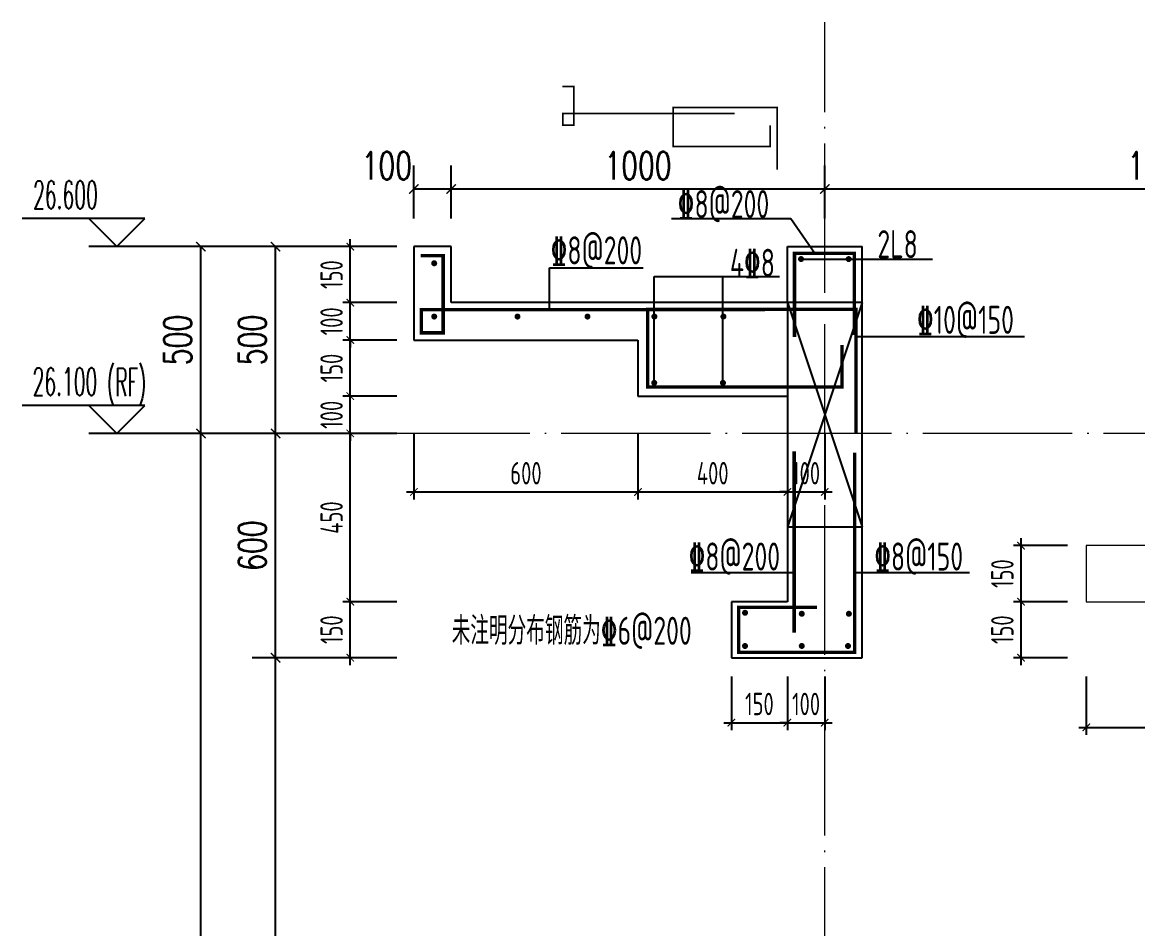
# Model space of a CAD drawing. Extents: x -668857 to 154266, y -275694 to 291306.
# Drawn here: x 8653 to 11639, y 162274 to 164699 of the extents above; entities that cross this region are included whole.
import ezdxf

# ---------------------------------------------------------------- set-up
doc = ezdxf.new("R2010")
doc.units = 0
doc.header["$LTSCALE"] = 1000
doc.linetypes.add('DOTE', pattern=[2.42, 2, -0.2, 0.02, -0.2])
doc.layers.get('0').update_dxf_attribs({"linetype": 'CONTINUOUS'})
doc.layers.get('DEFPOINTS').update_dxf_attribs({"linetype": 'CONTINUOUS'})
for name, color, linetype in [('DIM', 2, 'CONTINUOUS'), ('DIM_ELEV', 3, 'CONTINUOUS'), ('PUB_DIM', 3, 'CONTINUOUS'), ('PUB_TEXT', 2, 'CONTINUOUS'), ('REIN', 6, 'CONTINUOUS'), ('S-大样-砼线', 7, 'CONTINUOUS'), ('S-引出线', 40, 'CONTINUOUS'), ('TEXT', 2, 'CONTINUOUS'), ('WALL', 5, 'CONTINUOUS'), ('配箍校核', 34, 'CONTINUOUS')]:
    doc.layers.add(name, color=color, linetype=linetype)
doc.layers.add('DOTE', color=19, linetype='DOTE', lineweight=9)
doc.layers.add('立面-普通轮廓', color=7, linetype='CONTINUOUS', lineweight=18)
doc.styles.add('_TCH_DIM', font='SIMPLEX.shx', dxfattribs={"width": 0.7, "bigfont": 'GBCBIG.shx'})
doc.styles.add('_TCH_DIM_T3', font='SIMPLEX', dxfattribs={"width": 0.705882, "bigfont": 'GBCBIG'})
doc.styles.add('TSSD_DIMENSION', font='Tssdeng.shx', dxfattribs={"width": 0.7, "bigfont": 'tssdchn.shx'})
doc.styles.add('TSSD_REIN', font='tssdeng.shx', dxfattribs={"width": 0.7, "height": 300, "bigfont": 'tssdchn.shx'})
doc.styles.add('w', font='tssdeng.shx', dxfattribs={"width": 0.8, "bigfont": 'tssdchn.shx'})
doc.dimstyles.new('_TCH_ARCH&&25', dxfattribs={"dimtxt": 74.375, "dimasz": 25, "dimexe": 62.5, "dimexo": 75, "dimgap": 25, "dimtad": 1, "dimdec": 0, "dimzin": 0, "dimdsep": 46, "dimtxsty": '_TCH_DIM_T3', "dimblk": 'ARCHTICK', "dimcen": 0.09, "dimclrt": 7, "dimazin": 0, "dimtfac": 1, "dimtdec": 0, "dimtix": 1, "dimtmove": 2, "dimatfit": 3, "dimldrblk": 'ARCHTICK', "dimfxl": 0, "dimtolj": 1, "dimtzin": 0, "dimarcsym": 0})
doc.dimstyles.new('TSSD_20_20', dxfattribs={"dimtxt": 60, "dimasz": 20, "dimexe": 20, "dimexo": 50, "dimgap": 20, "dimtad": 1, "dimdec": 0, "dimzin": 0, "dimdsep": 46, "dimtxsty": 'TSSD_DIMENSION', "dimblk": 'ARCHTICK', "dimblk1": 'ARCHTICK', "dimblk2": 'ARCHTICK', "dimcen": 0, "dimdle": 20, "dimclrt": 7, "dimadec": 0, "dimazin": 0, "dimtfac": 1, "dimtdec": 0, "dimtix": 1, "dimtmove": 2, "dimatfit": 3, "dimfxl": 0, "dimtolj": 1, "dimtzin": 0, "dimarcsym": 0})

# ---------------------------------------------------------------- blocks, each defined once
blk = doc.blocks.new('_ArchTick')
at = {"color": 0, "linetype": 'ByBlock', "const_width": 0.15}
blk.add_lwpolyline([(-0.5, -0.5), (0.5, 0.5)], dxfattribs=at)
blk = doc.blocks.new('*D2566')
at = {"layer": 'DEFPOINTS', "color": 0}
for p in [(11501.7, 162999), (12501.7, 162999), (12501.7, 162812.8)]:
    blk.add_point(p, dxfattribs=at)
at = {"layer": 'DIM', "color": 0, "lineweight": -2}
for p, q in [((11501.7, 162949), (11501.7, 162792.8)), ((12501.7, 162949), (12501.7, 162792.8)), ((11481.7, 162812.8), (12521.7, 162812.8))]:
    blk.add_line(p, q, dxfattribs=at)
at = {"layer": 'DIM', "color": 0, "lineweight": -2, "xscale": 20, "yscale": 20, "zscale": 20}
for p, rotation in [((11501.7, 162812.8), 180.0002551306389), ((12501.7, 162812.8), 0.0002551306388949796)]:
    blk.add_blockref('_ArchTick', p, dxfattribs=dict(at, rotation=rotation))
at = {"layer": 'DIM', "color": 7, "insert": (12001.7, 162862.8), "char_height": 60, "attachment_point": 5, "rotation": 0.0003, "style": 'TSSD_DIMENSION'}
blk.add_mtext('\\A1;1000', dxfattribs=at)
blk = doc.blocks.new('*D2568')
at = {"layer": 'DEFPOINTS', "color": 0}
for p in [(11327.1, 163299), (11501.7, 163299), (11501.7, 163149)]:
    blk.add_point(p, dxfattribs=at)
at = {"layer": 'DIM', "color": 0, "lineweight": -2}
for p, q in [((11451.7, 163299), (11307.1, 163299)), ((11327.1, 163129), (11327.1, 163319)), ((11451.7, 163149), (11307.1, 163149))]:
    blk.add_line(p, q, dxfattribs=at)
at = {"layer": 'DIM', "color": 0, "lineweight": -2, "xscale": 20, "yscale": 20, "zscale": 20}
for p, rotation in [((11327.1, 163299), 90), ((11327.1, 163149), 270)]:
    blk.add_blockref('_ArchTick', p, dxfattribs=dict(at, rotation=rotation))
at = {"layer": 'DIM', "color": 7, "insert": (11277.1, 163224), "char_height": 60, "attachment_point": 5, "rotation": 90, "style": 'TSSD_DIMENSION'}
blk.add_mtext('\\A1;150', dxfattribs=at)
blk = doc.blocks.new('*D2569')
at = {"layer": 'DEFPOINTS', "color": 0}
for p in [(11327.1, 163149), (11501.7, 163149), (11501.7, 162999)]:
    blk.add_point(p, dxfattribs=at)
at = {"layer": 'DIM', "color": 0, "lineweight": -2}
for p, q in [((11451.7, 163149), (11307.1, 163149)), ((11327.1, 162979), (11327.1, 163169)), ((11451.7, 162999), (11307.1, 162999))]:
    blk.add_line(p, q, dxfattribs=at)
at = {"layer": 'DIM', "color": 0, "lineweight": -2, "xscale": 20, "yscale": 20, "zscale": 20}
for p, rotation in [((11327.1, 163149), 90), ((11327.1, 162999), 270)]:
    blk.add_blockref('_ArchTick', p, dxfattribs=dict(at, rotation=rotation))
at = {"layer": 'DIM', "color": 7, "insert": (11277.1, 163074), "char_height": 60, "attachment_point": 5, "rotation": 90, "style": 'TSSD_DIMENSION'}
blk.add_mtext('\\A1;150', dxfattribs=at)
blk = doc.blocks.new('*D3236')
at = {"layer": 'DEFPOINTS', "color": 0}
for p in [(10551.7, 162999), (10701.7, 162999), (10701.7, 162825.3)]:
    blk.add_point(p, dxfattribs=at)
at = {"layer": 'DIM', "color": 0, "lineweight": -2}
for p, q in [((10551.7, 162949), (10551.7, 162805.3)), ((10701.7, 162949), (10701.7, 162805.3)), ((10531.7, 162825.3), (10721.7, 162825.3))]:
    blk.add_line(p, q, dxfattribs=at)
at = {"layer": 'DIM', "color": 0, "lineweight": -2, "xscale": 20, "yscale": 20, "zscale": 20, "rotation": 180}
blk.add_blockref('_ArchTick', (10551.7, 162825.3), dxfattribs=at)
at = {"layer": 'DIM', "color": 0, "lineweight": -2, "xscale": 20, "yscale": 20, "zscale": 20}
blk.add_blockref('_ArchTick', (10701.7, 162825.3), dxfattribs=at)
at = {"layer": 'DIM', "color": 7, "insert": (10626.7, 162875.3), "char_height": 60, "attachment_point": 5, "style": 'TSSD_DIMENSION'}
blk.add_mtext('\\A1;150', dxfattribs=at)
blk = doc.blocks.new('*D3237')
at = {"layer": 'DEFPOINTS', "color": 0}
for p in [(10701.7, 162999), (10801.7, 162999), (10801.7, 162825.3)]:
    blk.add_point(p, dxfattribs=at)
at = {"layer": 'DIM', "color": 0, "lineweight": -2}
for p, q in [((10701.7, 162949), (10701.7, 162805.3)), ((10801.7, 162949), (10801.7, 162805.3)), ((10701.7, 162825.3), (10681.7, 162825.3)), ((10701.7, 162825.3), (10801.7, 162825.3)), ((10801.7, 162825.3), (10821.7, 162825.3))]:
    blk.add_line(p, q, dxfattribs=at)
at = {"layer": 'DIM', "color": 0, "lineweight": -2, "xscale": 20, "yscale": 20, "zscale": 20}
blk.add_blockref('_ArchTick', (10701.7, 162825.3), dxfattribs=at)
at = {"layer": 'DIM', "color": 0, "lineweight": -2, "xscale": 20, "yscale": 20, "zscale": 20, "rotation": 180}
blk.add_blockref('_ArchTick', (10801.7, 162825.3), dxfattribs=at)
at = {"layer": 'DIM', "color": 7, "insert": (10751.7, 162875.3), "char_height": 60, "attachment_point": 5, "style": 'TSSD_DIMENSION'}
blk.add_mtext('\\A1;100', dxfattribs=at)
blk = doc.blocks.new('*D3238')
at = {"layer": 'DEFPOINTS', "color": 0}
for p in [(9801.7, 164253.2), (9701.7, 164099), (9801.7, 164099)]:
    blk.add_point(p, dxfattribs=at)
at = {"layer": 'PUB_DIM', "color": 0, "lineweight": -2}
for p, q in [((9701.7, 164174), (9701.7, 164315.7)), ((9801.7, 164174), (9801.7, 164315.7)), ((9701.7, 164253.2), (9801.7, 164253.2))]:
    blk.add_line(p, q, dxfattribs=at)
at = {"layer": 'PUB_DIM', "color": 0, "lineweight": -2, "xscale": 25, "yscale": 25, "zscale": 25, "rotation": 180}
blk.add_blockref('_ArchTick', (9701.7, 164253.2), dxfattribs=at)
at = {"layer": 'PUB_DIM', "color": 0, "lineweight": -2, "xscale": 25, "yscale": 25, "zscale": 25}
blk.add_blockref('_ArchTick', (9801.7, 164253.2), dxfattribs=at)
at = {"layer": 'PUB_DIM', "color": 7, "insert": (9629.3, 164315.4), "char_height": 74.38, "attachment_point": 5, "style": '_TCH_DIM_T3'}
blk.add_mtext('\\A1;100', dxfattribs=at)
blk = doc.blocks.new('*D3239')
at = {"layer": 'DEFPOINTS', "color": 0}
for p in [(10801.7, 164253.2), (9801.7, 164099), (10801.7, 164099)]:
    blk.add_point(p, dxfattribs=at)
at = {"layer": 'PUB_DIM', "color": 0, "lineweight": -2}
for p, q in [((9801.7, 164174), (9801.7, 164315.7)), ((10801.7, 164174), (10801.7, 164315.7)), ((9801.7, 164253.2), (10801.7, 164253.2))]:
    blk.add_line(p, q, dxfattribs=at)
at = {"layer": 'PUB_DIM', "color": 0, "lineweight": -2, "xscale": 25, "yscale": 25, "zscale": 25, "rotation": 180}
blk.add_blockref('_ArchTick', (9801.7, 164253.2), dxfattribs=at)
at = {"layer": 'PUB_DIM', "color": 0, "lineweight": -2, "xscale": 25, "yscale": 25, "zscale": 25}
blk.add_blockref('_ArchTick', (10801.7, 164253.2), dxfattribs=at)
at = {"layer": 'PUB_DIM', "color": 7, "insert": (10301.7, 164315.4), "char_height": 74.38, "attachment_point": 5, "style": '_TCH_DIM_T3'}
blk.add_mtext('\\A1;1000', dxfattribs=at)
blk = doc.blocks.new('*D3240')
at = {"layer": 'DEFPOINTS', "color": 0}
for p in [(12601.7, 164253.2), (10801.7, 164099), (12601.7, 164099)]:
    blk.add_point(p, dxfattribs=at)
at = {"layer": 'PUB_DIM', "color": 0, "lineweight": -2}
for p, q in [((10801.7, 164174), (10801.7, 164315.7)), ((12601.7, 164174), (12601.7, 164315.7)), ((10801.7, 164253.2), (12601.7, 164253.2))]:
    blk.add_line(p, q, dxfattribs=at)
at = {"layer": 'PUB_DIM', "color": 0, "lineweight": -2, "xscale": 25, "yscale": 25, "zscale": 25, "rotation": 180}
blk.add_blockref('_ArchTick', (10801.7, 164253.2), dxfattribs=at)
at = {"layer": 'PUB_DIM', "color": 0, "lineweight": -2, "xscale": 25, "yscale": 25, "zscale": 25}
blk.add_blockref('_ArchTick', (12601.7, 164253.2), dxfattribs=at)
at = {"layer": 'PUB_DIM', "color": 7, "insert": (11701.7, 164315.4), "char_height": 74.38, "attachment_point": 5, "style": '_TCH_DIM_T3'}
blk.add_mtext('\\A1;1800', dxfattribs=at)
blk = doc.blocks.new('*D3241')
at = {"layer": 'DEFPOINTS', "color": 0}
for p in [(9701.7, 163649), (10301.7, 163649), (10301.7, 163442.6)]:
    blk.add_point(p, dxfattribs=at)
at = {"layer": 'DIM', "color": 0, "lineweight": -2}
for p, q in [((9701.7, 163599), (9701.7, 163422.6)), ((10301.7, 163599), (10301.7, 163422.6)), ((9681.7, 163442.6), (10321.7, 163442.6))]:
    blk.add_line(p, q, dxfattribs=at)
at = {"layer": 'DIM', "color": 0, "lineweight": -2, "xscale": 20, "yscale": 20, "zscale": 20, "rotation": 180}
blk.add_blockref('_ArchTick', (9701.7, 163442.6), dxfattribs=at)
at = {"layer": 'DIM', "color": 0, "lineweight": -2, "xscale": 20, "yscale": 20, "zscale": 20}
blk.add_blockref('_ArchTick', (10301.7, 163442.6), dxfattribs=at)
at = {"layer": 'DIM', "color": 7, "insert": (10001.7, 163492.6), "char_height": 60, "attachment_point": 5, "style": 'TSSD_DIMENSION'}
blk.add_mtext('\\A1;600', dxfattribs=at)
blk = doc.blocks.new('*D3242')
at = {"layer": 'DEFPOINTS', "color": 0}
for p in [(10301.7, 163649), (10701.7, 163649), (10701.7, 163442.6)]:
    blk.add_point(p, dxfattribs=at)
at = {"layer": 'DIM', "color": 0, "lineweight": -2}
for p, q in [((10301.7, 163599), (10301.7, 163422.6)), ((10701.7, 163599), (10701.7, 163422.6)), ((10281.7, 163442.6), (10721.7, 163442.6))]:
    blk.add_line(p, q, dxfattribs=at)
at = {"layer": 'DIM', "color": 0, "lineweight": -2, "xscale": 20, "yscale": 20, "zscale": 20, "rotation": 180}
blk.add_blockref('_ArchTick', (10301.7, 163442.6), dxfattribs=at)
at = {"layer": 'DIM', "color": 0, "lineweight": -2, "xscale": 20, "yscale": 20, "zscale": 20}
blk.add_blockref('_ArchTick', (10701.7, 163442.6), dxfattribs=at)
at = {"layer": 'DIM', "color": 7, "insert": (10501.7, 163492.6), "char_height": 60, "attachment_point": 5, "style": 'TSSD_DIMENSION'}
blk.add_mtext('\\A1;400', dxfattribs=at)
blk = doc.blocks.new('*D3243')
at = {"layer": 'DEFPOINTS', "color": 0}
for p in [(10701.7, 163649), (10801.7, 163649), (10801.7, 163442.6)]:
    blk.add_point(p, dxfattribs=at)
at = {"layer": 'DIM', "color": 0, "lineweight": -2}
for p, q in [((10701.7, 163599), (10701.7, 163422.6)), ((10801.7, 163599), (10801.7, 163422.6)), ((10701.7, 163442.6), (10681.7, 163442.6)), ((10701.7, 163442.6), (10801.7, 163442.6)), ((10801.7, 163442.6), (10821.7, 163442.6))]:
    blk.add_line(p, q, dxfattribs=at)
at = {"layer": 'DIM', "color": 0, "lineweight": -2, "xscale": 20, "yscale": 20, "zscale": 20}
blk.add_blockref('_ArchTick', (10701.7, 163442.6), dxfattribs=at)
at = {"layer": 'DIM', "color": 0, "lineweight": -2, "xscale": 20, "yscale": 20, "zscale": 20, "rotation": 180}
blk.add_blockref('_ArchTick', (10801.7, 163442.6), dxfattribs=at)
at = {"layer": 'DIM', "color": 7, "insert": (10751.7, 163492.6), "char_height": 60, "attachment_point": 5, "style": 'TSSD_DIMENSION'}
blk.add_mtext('\\A1;100', dxfattribs=at)
blk = doc.blocks.new('*D3246')
at = {"layer": 'DEFPOINTS', "color": 0}
for p in [(9531.5, 164099), (9706.1, 164099), (9706.1, 163949)]:
    blk.add_point(p, dxfattribs=at)
at = {"layer": 'DIM', "color": 0, "lineweight": -2}
for p, q in [((9531.5, 163929), (9531.5, 164119)), ((9656.1, 164099), (9511.5, 164099)), ((9656.1, 163949), (9511.5, 163949))]:
    blk.add_line(p, q, dxfattribs=at)
at = {"layer": 'DIM', "color": 0, "lineweight": -2, "xscale": 20, "yscale": 20, "zscale": 20}
for p, rotation in [((9531.5, 164099), 90), ((9531.5, 163949), 270)]:
    blk.add_blockref('_ArchTick', p, dxfattribs=dict(at, rotation=rotation))
at = {"layer": 'DIM', "color": 7, "insert": (9481.5, 164024), "char_height": 60, "attachment_point": 5, "rotation": 90, "style": 'TSSD_DIMENSION'}
blk.add_mtext('\\A1;150', dxfattribs=at)
blk = doc.blocks.new('*D3247')
at = {"layer": 'DEFPOINTS', "color": 0}
for p in [(9531.5, 163849), (9706.1, 163849), (9706.1, 163699)]:
    blk.add_point(p, dxfattribs=at)
at = {"layer": 'DIM', "color": 0, "lineweight": -2}
for p, q in [((9531.5, 163679), (9531.5, 163869)), ((9656.1, 163849), (9511.5, 163849)), ((9656.1, 163699), (9511.5, 163699))]:
    blk.add_line(p, q, dxfattribs=at)
at = {"layer": 'DIM', "color": 0, "lineweight": -2, "xscale": 20, "yscale": 20, "zscale": 20}
for p, rotation in [((9531.5, 163849), 90), ((9531.5, 163699), 270)]:
    blk.add_blockref('_ArchTick', p, dxfattribs=dict(at, rotation=rotation))
at = {"layer": 'DIM', "color": 7, "insert": (9481.5, 163774), "char_height": 60, "attachment_point": 5, "rotation": 90, "style": 'TSSD_DIMENSION'}
blk.add_mtext('\\A1;150', dxfattribs=at)
blk = doc.blocks.new('*D3248')
at = {"layer": 'DEFPOINTS', "color": 0}
for p in [(9531.5, 163699), (9706.1, 163699), (9706.1, 163599)]:
    blk.add_point(p, dxfattribs=at)
at = {"layer": 'DIM', "color": 0, "lineweight": -2}
for p, q in [((9531.5, 163699), (9531.5, 163719)), ((9656.1, 163699), (9511.5, 163699)), ((9531.5, 163599), (9531.5, 163699)), ((9656.1, 163599), (9511.5, 163599)), ((9531.5, 163599), (9531.5, 163579))]:
    blk.add_line(p, q, dxfattribs=at)
at = {"layer": 'DIM', "color": 0, "lineweight": -2, "xscale": 20, "yscale": 20, "zscale": 20}
for p, rotation in [((9531.5, 163699), 270), ((9531.5, 163599), 90)]:
    blk.add_blockref('_ArchTick', p, dxfattribs=dict(at, rotation=rotation))
at = {"layer": 'DIM', "color": 7, "insert": (9481.5, 163649), "char_height": 60, "attachment_point": 5, "rotation": 90, "style": 'TSSD_DIMENSION'}
blk.add_mtext('\\A1;100', dxfattribs=at)
blk = doc.blocks.new('*D3249')
at = {"layer": 'DEFPOINTS', "color": 0}
for p in [(9531.5, 163599), (9706.1, 163599), (9706.1, 163149)]:
    blk.add_point(p, dxfattribs=at)
at = {"layer": 'DIM', "color": 0, "lineweight": -2}
for p, q in [((9656.1, 163599), (9511.5, 163599)), ((9531.5, 163129), (9531.5, 163619)), ((9656.1, 163149), (9511.5, 163149))]:
    blk.add_line(p, q, dxfattribs=at)
at = {"layer": 'DIM', "color": 0, "lineweight": -2, "xscale": 20, "yscale": 20, "zscale": 20}
for p, rotation in [((9531.5, 163599), 90), ((9531.5, 163149), 270)]:
    blk.add_blockref('_ArchTick', p, dxfattribs=dict(at, rotation=rotation))
at = {"layer": 'DIM', "color": 7, "insert": (9481.5, 163374), "char_height": 60, "attachment_point": 5, "rotation": 90, "style": 'TSSD_DIMENSION'}
blk.add_mtext('\\A1;450', dxfattribs=at)
blk = doc.blocks.new('*D3250')
at = {"layer": 'DEFPOINTS', "color": 0}
for p in [(9531.5, 163149), (9706.1, 163149), (9706.1, 162999)]:
    blk.add_point(p, dxfattribs=at)
at = {"layer": 'DIM', "color": 0, "lineweight": -2}
for p, q in [((9656.1, 163149), (9511.5, 163149)), ((9531.5, 162979), (9531.5, 163169)), ((9656.1, 162999), (9511.5, 162999))]:
    blk.add_line(p, q, dxfattribs=at)
at = {"layer": 'DIM', "color": 0, "lineweight": -2, "xscale": 20, "yscale": 20, "zscale": 20}
for p, rotation in [((9531.5, 163149), 90), ((9531.5, 162999), 270)]:
    blk.add_blockref('_ArchTick', p, dxfattribs=dict(at, rotation=rotation))
at = {"layer": 'DIM', "color": 7, "insert": (9481.5, 163074), "char_height": 60, "attachment_point": 5, "rotation": 90, "style": 'TSSD_DIMENSION'}
blk.add_mtext('\\A1;150', dxfattribs=at)
blk = doc.blocks.new('*D3278')
at = {"layer": 'DEFPOINTS', "color": 0}
for p in [(9331.5, 162999), (9631.5, 162999), (9631.5, 161299)]:
    blk.add_point(p, dxfattribs=at)
at = {"layer": 'PUB_DIM', "color": 0, "lineweight": -2}
for p, q in [((9556.5, 162999), (9269, 162999)), ((9331.5, 161299), (9331.5, 162999)), ((9556.5, 161299), (9269, 161299))]:
    blk.add_line(p, q, dxfattribs=at)
at = {"layer": 'PUB_DIM', "color": 0, "lineweight": -2, "xscale": 25, "yscale": 25, "zscale": 25}
for p, rotation in [((9331.5, 162999), 90), ((9331.5, 161299), 270)]:
    blk.add_blockref('_ArchTick', p, dxfattribs=dict(at, rotation=rotation))
at = {"layer": 'PUB_DIM', "color": 7, "insert": (9269.3, 162149), "char_height": 74.38, "attachment_point": 5, "rotation": 90, "style": '_TCH_DIM_T3'}
blk.add_mtext('\\A1;1700', dxfattribs=at)
blk = doc.blocks.new('*D3279')
at = {"layer": 'DEFPOINTS', "color": 0}
for p in [(9331.5, 163599), (9631.5, 163599), (9631.5, 162999)]:
    blk.add_point(p, dxfattribs=at)
at = {"layer": 'PUB_DIM', "color": 0, "lineweight": -2}
for p, q in [((9556.5, 163599), (9269, 163599)), ((9331.5, 162999), (9331.5, 163599)), ((9556.5, 162999), (9269, 162999))]:
    blk.add_line(p, q, dxfattribs=at)
at = {"layer": 'PUB_DIM', "color": 0, "lineweight": -2, "xscale": 25, "yscale": 25, "zscale": 25}
for p, rotation in [((9331.5, 163599), 90), ((9331.5, 162999), 270)]:
    blk.add_blockref('_ArchTick', p, dxfattribs=dict(at, rotation=rotation))
at = {"layer": 'PUB_DIM', "color": 7, "insert": (9269.3, 163299), "char_height": 74.38, "attachment_point": 5, "rotation": 90, "style": '_TCH_DIM_T3'}
blk.add_mtext('\\A1;600', dxfattribs=at)
blk = doc.blocks.new('*D3280')
at = {"layer": 'DEFPOINTS', "color": 0}
for p in [(9331.5, 164099), (9631.5, 164099), (9631.5, 163599)]:
    blk.add_point(p, dxfattribs=at)
at = {"layer": 'PUB_DIM', "color": 0, "lineweight": -2}
for p, q in [((9556.5, 164099), (9269, 164099)), ((9331.5, 163599), (9331.5, 164099)), ((9556.5, 163599), (9269, 163599))]:
    blk.add_line(p, q, dxfattribs=at)
at = {"layer": 'PUB_DIM', "color": 0, "lineweight": -2, "xscale": 25, "yscale": 25, "zscale": 25}
for p, rotation in [((9331.5, 164099), 90), ((9331.5, 163599), 270)]:
    blk.add_blockref('_ArchTick', p, dxfattribs=dict(at, rotation=rotation))
at = {"layer": 'PUB_DIM', "color": 7, "insert": (9269.3, 163849), "char_height": 74.38, "attachment_point": 5, "rotation": 90, "style": '_TCH_DIM_T3'}
blk.add_mtext('\\A1;500', dxfattribs=at)
blk = doc.blocks.new('*D3287')
at = {"layer": 'DEFPOINTS', "color": 0}
for p in [(9131.5, 163599), (9631.5, 163599), (9631.5, 160699)]:
    blk.add_point(p, dxfattribs=at)
at = {"layer": 'PUB_DIM', "color": 0, "lineweight": -2}
for p, q in [((9556.5, 163599), (9069, 163599)), ((9131.5, 160699), (9131.5, 163599)), ((9556.5, 160699), (9069, 160699))]:
    blk.add_line(p, q, dxfattribs=at)
at = {"layer": 'PUB_DIM', "color": 0, "lineweight": -2, "xscale": 25, "yscale": 25, "zscale": 25}
for p, rotation in [((9131.5, 163599), 90), ((9131.5, 160699), 270)]:
    blk.add_blockref('_ArchTick', p, dxfattribs=dict(at, rotation=rotation))
at = {"layer": 'PUB_DIM', "color": 7, "insert": (9069.3, 162149), "char_height": 74.38, "attachment_point": 5, "rotation": 90, "style": '_TCH_DIM_T3'}
blk.add_mtext('\\A1;2900', dxfattribs=at)
blk = doc.blocks.new('*D3288')
at = {"layer": 'DEFPOINTS', "color": 0}
for p in [(9131.5, 164099), (9631.5, 164099), (9631.5, 163599)]:
    blk.add_point(p, dxfattribs=at)
at = {"layer": 'PUB_DIM', "color": 0, "lineweight": -2}
for p, q in [((9556.5, 164099), (9069, 164099)), ((9131.5, 163599), (9131.5, 164099)), ((9556.5, 163599), (9069, 163599))]:
    blk.add_line(p, q, dxfattribs=at)
at = {"layer": 'PUB_DIM', "color": 0, "lineweight": -2, "xscale": 25, "yscale": 25, "zscale": 25}
for p, rotation in [((9131.5, 164099), 90), ((9131.5, 163599), 270)]:
    blk.add_blockref('_ArchTick', p, dxfattribs=dict(at, rotation=rotation))
at = {"layer": 'PUB_DIM', "color": 7, "insert": (9069.3, 163849), "char_height": 74.38, "attachment_point": 5, "rotation": 90, "style": '_TCH_DIM_T3'}
blk.add_mtext('\\A1;500', dxfattribs=at)
blk = doc.blocks.new('A$C554E5645')
at = {"layer": 'REIN'}
for points in [[(382.1, 1518.4, 4.5, 4.5, 0), (412.4, 1518.4, 4.5, 4.5, 0), (412.4, 1415.2, 4.5, 4.5, 0), (383.2, 1415.2, 4.5, 4.5, 0), (383.2, 1446.3, 4.5, 4.5, 0), (843.2, 1446.3, 4.5, 4.5, 0)], [(2.2, 1065.9, 9, 9, 0), (62.7, 1065.9, 9, 9, 0), (62.7, 859.6, 9, 9, 0), (4.5, 859.6, 9, 9, 0), (4.5, 921.8, 9, 9, 0), (924.4, 921.8, 9, 9, 0)], [(1063.2, 125, 9, 9, 0), (854.1, 125, 9, 9, 0), (854.1, 4.5, 9, 9, 0), (1164.3, 4.5, 9, 9, 0), (1164.3, 539.4, 9, 9, 0)], [(1002.3, 542.3, 9, 9, 0), (1002.3, 57.2, 9, 9, 0)]]:
    blk.add_lwpolyline(points, format="xyseb", dxfattribs=at)
for points, const_width in [([(957.2, 1296.4), (957.2, 1462.6), (678, 1462.6), (678, 1358.4), (938.1, 1358.4), (938.1, 1414.8)], 4.5), ([(1168.1, 590.4), (1168.1, 922.8), (609.8, 922.8), (609.8, 714.5), (1130.1, 714.5), (1130.1, 827.2)], 9)]:
    blk.add_lwpolyline(points, dxfattribs=dict(at, const_width=const_width))
at = {"layer": 'REIN', "const_width": 8}
for points in [[(34.7, 1045.7, 1), (42.7, 1045.7, 1)], [(34.7, 903.2, 1), (42.7, 903.2, 1)], [(257.7, 903.2, 1), (265.7, 903.2, 1)], [(445.1, 903.2, 1), (453.1, 903.2, 1)], [(624.1, 903.2, 1), (632.1, 903.2, 1)], [(808.9, 903.2, 1), (816.9, 903.2, 1)], [(623.7, 725.8, 1), (631.7, 725.8, 1)], [(807.7, 725.8, 1), (815.7, 725.8, 1)], [(866.8, 110.6, 1), (874.8, 110.6, 1)], [(1018.7, 108, 1), (1026.7, 108, 1)], [(1144.8, 108, 1), (1152.8, 108, 1)], [(866.8, 21.8, 1), (874.8, 21.8, 1)], [(1018.7, 21.8, 1), (1026.7, 21.8, 1)], [(1142.4, 21.8, 1), (1150.4, 21.8, 1)]]:
    blk.add_lwpolyline(points, format="xyb", close=True, dxfattribs=at)
at = {"layer": 'S-大样-砼线'}
for p, q in [((984.3, 940.4), (1184.3, 340.3)), ((1184.3, 940.4), (984.3, 340.3))]:
    blk.add_line(p, q, dxfattribs=at)
blk.add_lwpolyline([(1184.3, 940.4), (984.3, 940.4), (984.3, 340.3), (1184.3, 340.3)], close=True, dxfattribs=at)
at = {"layer": 'S-引出线'}
for p, q in [((347.1, 921.8), (347.1, 1033.5)), ((347.1, 1033.5), (598.5, 1033.5)), ((627.7, 725.8), (627.7, 1010.5)), ((627.7, 1010.5), (963.3, 1010.5)), ((811.7, 725.8), (811.7, 1010.5)), ((726.4, 218.4), (1002.3, 218.4)), ((1164.3, 218.4), (1472, 218.4))]:
    blk.add_line(p, q, dxfattribs=at)
blk.add_lwpolyline([(1168.1, 849.5), (1619.3, 849.5)], dxfattribs=at)
at = {"layer": 'TEXT', "style": 'TSSD_REIN', "width": 0.7}
for s, p in [('%%1328@200', (350.3, 1042.7)), ('4%%1328', (830.4, 1009.4)), ('%%13210@150', (1331, 856.9)), ('%%1328@200', (719.6, 223.6)), ('%%1328@150', (1216.5, 223.6)), ('未注明分布钢筋为%%1326@200', (85.6, 25))]:
    blk.add_text(s, height=75, rotation=0, dxfattribs=at).set_placement(p)
blk = doc.blocks.new('20210901.10180835')
at = {"layer": 'REIN', "const_width": 9}
blk.add_lwpolyline([(206279.2, -26244.2), (206279.2, -26020.2), (206439.1, -26020.2), (206439.1, -26238.3)], dxfattribs=at)
at = {"layer": 'REIN', "const_width": 8}
for points in [[(206292.7, -26035.3, 1), (206300.7, -26035.3, 1)], [(206420.2, -26035.3, 1), (206428.2, -26035.3, 1)]]:
    blk.add_lwpolyline(points, format="xyb", close=True, dxfattribs=at)
at = {"layer": 'S-引出线'}
for p, q in [((206269.7, -25928), (205949.6, -25928)), ((206333.9, -26020.2), (206269.7, -25928)), ((206296.7, -26035.3), (206648.4, -26035.3))]:
    blk.add_line(p, q, dxfattribs=at)
at = {"layer": 'TEXT', "color": 1, "style": 'w', "width": 0.7}
blk.add_text('%%1328@200', height=75, rotation=0, dxfattribs=at).set_placement((205966.5, -25925.8))
at = {"layer": 'TEXT', "style": 'w', "width": 0.7}
blk.add_text('2L8', height=75, rotation=0, dxfattribs=at).set_placement((206501.2, -26032.9))
blk = doc.blocks.new('*D3422')
at = {"layer": 'DEFPOINTS', "color": 0}
for p in [(9531.5, 163949), (9706.1, 163949), (9706.1, 163849)]:
    blk.add_point(p, dxfattribs=at)
at = {"layer": 'DIM', "color": 0, "lineweight": -2}
for p, q in [((9531.5, 163949), (9531.5, 163969)), ((9656.1, 163949), (9511.5, 163949)), ((9531.5, 163849), (9531.5, 163949)), ((9656.1, 163849), (9511.5, 163849)), ((9531.5, 163849), (9531.5, 163829))]:
    blk.add_line(p, q, dxfattribs=at)
at = {"layer": 'DIM', "color": 0, "lineweight": -2, "xscale": 20, "yscale": 20, "zscale": 20}
for p, rotation in [((9531.5, 163949), 270), ((9531.5, 163849), 90)]:
    blk.add_blockref('_ArchTick', p, dxfattribs=dict(at, rotation=rotation))
at = {"layer": 'DIM', "color": 7, "insert": (9481.5, 163899), "char_height": 60, "attachment_point": 5, "rotation": 90, "style": 'TSSD_DIMENSION'}
blk.add_mtext('\\A1;100', dxfattribs=at)

msp = doc.modelspace()

# ---------------------------------------------------------------- linework, layer by layer
at = {"layer": 'DIM_ELEV'}
for p, q in [((8981.5, 164174.03), (8653.5, 164174.03)), ((8906.5, 164099.03), (8831.5, 164174.03)), ((8906.5, 164099.03), (8981.5, 164174.03)), ((9331.5, 164099.03), (8831.5, 164099.03)), ((8981.5, 163674.03), (8653.5, 163674.03)), ((8906.5, 163599.03), (8831.5, 163674.03)), ((8906.5, 163599.03), (8981.5, 163674.03)), ((9331.5, 163599.03), (8831.5, 163599.03))]:
    msp.add_line(p, q, dxfattribs=at)
at = {"layer": 'DOTE', "color": 1, "linetype": 'DOTE', "ltscale": 0.2}
for p, q in [((10801.69, 145099.03), (10801.69, 164699.03)), ((13400.22, 163599.03), (9631.5, 163599.03))]:
    msp.add_line(p, q, dxfattribs=at)
at = {"layer": 'WALL'}
for p, q in [((9801.69, 164099.03), (9701.69, 164099.03)), ((9701.69, 164099.03), (9701.69, 163849.03)), ((9801.69, 163949.03), (9801.69, 164099.03)), ((10701.69, 163949.03), (10701.69, 164099.03)), ((10701.69, 164099.03), (10901.69, 164099.03)), ((10901.69, 163949.03), (10901.69, 164099.03)), ((10901.69, 163949.03), (9801.69, 163949.03)), ((10901.69, 162999.03), (10901.69, 163949.03)), ((9701.69, 163849.03), (10301.69, 163849.03)), ((10301.69, 163849.03), (10301.69, 163699.03)), ((10301.69, 163699.03), (10701.69, 163699.03)), ((10701.69, 163699.03), (10701.69, 163149.03)), ((10701.69, 163149.03), (10551.69, 163149.03)), ((10551.69, 163149.03), (10551.69, 162999.03)), ((10551.69, 162999.03), (10901.69, 162999.03))]:
    msp.add_line(p, q, dxfattribs=at)
at = {"layer": '立面-普通轮廓', "color": 4}
msp.add_lwpolyline([(12501.69, 163299.03), (11501.7, 163299.04), (11501.7, 163149.03), (12501.69, 163149.03)], dxfattribs=at)

# ---------------------------------------------------------------- block references
at = {"layer": 'TEXT'}
msp.add_blockref('A$C554E5645', (9717.43, 163008.68), dxfattribs=at)
at = {"layer": '配箍校核'}
msp.add_blockref('20210901.10180835', (-195558.55, 190100.89), dxfattribs=at)

# ---------------------------------------------------------------- texts
at = {"layer": 'PUB_TEXT', "style": '_TCH_DIM', "width": 0.494118}
for s, p in [('26.600', (8682.4, 164200.28)), ('(RF)', (8879.75, 163699.06)), ('26.100', (8681, 163700.28))]:
    msp.add_text(s, height=74.375, dxfattribs=at).set_placement(p)

# ---------------------------------------------------------------- dimensions: what is measured, and where the dimension line sits
at = {"layer": 'DIM'}
for p1, p2, distance, picture, middle in [((9706.11, 163949.03), (9706.11, 164099.03), 174.61, '*D3246', (9481.5, 164024.03)), ((9706.11, 163849.03), (9706.11, 163949.03), 174.61, '*D3422', (9481.5, 163899.03)), ((9706.11, 163699.03), (9706.11, 163849.03), 174.61, '*D3247', (9481.5, 163774.03)), ((9706.11, 163599.03), (9706.11, 163699.03), 174.61, '*D3248', (9481.5, 163649.03)), ((9701.69, 163649.03), (10301.69, 163649.03), -206.45, '*D3241', (10001.69, 163492.58)), ((10301.69, 163649.03), (10701.69, 163649.03), -206.45, '*D3242', (10501.69, 163492.58)), ((10701.69, 163649.03), (10801.69, 163649.03), -206.45, '*D3243', (10751.69, 163492.58)), ((9706.11, 163149.03), (9706.11, 163599.03), 174.61, '*D3249', (9481.5, 163374.03)), ((11501.7, 163149.04), (11501.7, 163299.04), 174.61, '*D2568', (11277.09, 163224.04)), ((9706.11, 162999.03), (9706.11, 163149.03), 174.61, '*D3250', (9481.5, 163074.03)), ((11501.7, 162999.03), (11501.7, 163149.04), 174.61, '*D2569', (11277.09, 163074.04)), ((10551.69, 162999.03), (10701.69, 162999.03), -173.71, '*D3236', (10626.69, 162875.32)), ((10701.69, 162999.03), (10801.69, 162999.03), -173.71, '*D3237', (10751.69, 162875.32)), ((11501.7, 162999.03), (12501.69, 162999.03), -186.21, '*D2566', (12001.7, 162862.82))]:
    dim = msp.add_aligned_dim(p1=p1, p2=p2, distance=distance, dimstyle='TSSD_20_20', dxfattribs=at)
    dim.commit()
    dim.dimension.update_dxf_attribs({"geometry": picture, "text_midpoint": middle})
at = {"layer": 'PUB_DIM'}
dim = msp.add_linear_dim(base=(9801.69, 164253.19), p1=(9701.69, 164099.03), p2=(9801.69, 164099.03), angle=360, dimstyle='_TCH_ARCH&&25', dxfattribs=at)
dim.commit()
dim.dimension.update_dxf_attribs({"geometry": '*D3238', "text_midpoint": (9629.28, 164315.38), "dimtype": 161})
for p1, p2, distance, picture, middle in [((9801.69, 164099.03), (10801.69, 164099.03), 154.16, '*D3239', (10301.69, 164315.38)), ((10801.69, 164099.03), (12601.69, 164099.03), 154.16, '*D3240', (11701.69, 164315.38)), ((9631.5, 163599.03), (9631.5, 164099.03), 500, '*D3288', (9069.31, 163849.03)), ((9631.5, 163599.03), (9631.5, 164099.03), 300, '*D3280', (9269.31, 163849.03)), ((9631.5, 160699.03), (9631.5, 163599.03), 500, '*D3287', (9069.31, 162149.03)), ((9631.5, 162999.03), (9631.5, 163599.03), 300, '*D3279', (9269.31, 163299.03)), ((9631.5, 161299.03), (9631.5, 162999.03), 300, '*D3278', (9269.31, 162149.03))]:
    dim = msp.add_aligned_dim(p1=p1, p2=p2, distance=distance, dimstyle='_TCH_ARCH&&25', dxfattribs=at)
    dim.commit()
    dim.dimension.update_dxf_attribs({"geometry": picture, "text_midpoint": middle})

doc.saveas('drawing.dxf')
